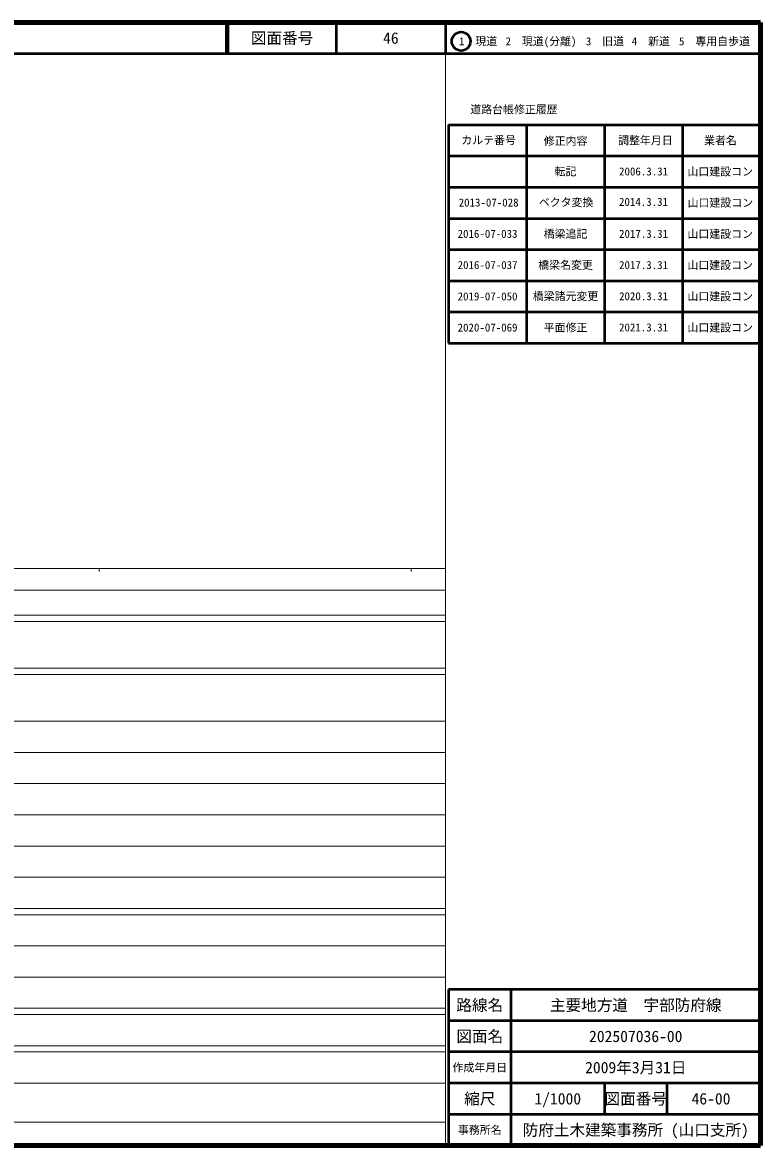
# Model space of a CAD drawing. Units: millimetres on the paper, enlarged 1000 times. Extents: x 40000 to 680000, y 20000 to 380000.
# Drawn here: x 443410 to 680000, y 20000 to 380000 of the extents above; entities that cross this region are included whole.
import ezdxf
from ezdxf.enums import TextEntityAlignment as Align

# ---------------------------------------------------------------- set-up
doc = ezdxf.new("R2010")
doc.units = ezdxf.units.MM
doc.header["$LTSCALE"] = 1000
for name, color, linetype, lineweight in [('M-TTL', 2, 'Continuous', 140), ('M-TTL-BAND', 7, 'Continuous', 13), ('M-TTL-FRAM', 2, 'Continuous', 50), ('M-TTL-LINE', 7, 'Continuous', 50)]:
    doc.layers.add(name, color=color, linetype=linetype, lineweight=lineweight)
doc.layers.add('M-TTL-TXT', color=7, linetype='Continuous')
doc.styles.add('ＭＳ ゴシック', font='')
doc.styles.get('ＭＳ ゴシック').set_extended_font_data('MS Gothic')

msp = doc.modelspace()

# ---------------------------------------------------------------- linework, layer by layer
at = {"layer": 'M-TTL'}
for p, q in [((680000, 380000), (40000, 380000)), ((680000, 20000), (680000, 380000)), ((40000, 20000), (680000, 20000))]:
    msp.add_line(p, q, dxfattribs=at)
at = {"layer": 'M-TTL-BAND'}
for p, q in [((579000, 20000), (579000, 370000)), ((40000, 205000), (579000, 205000)), ((468000, 205000), (468000, 204000)), ((568000, 205000), (568000, 204000)), ((68000, 198000), (579000, 198000)), ((40000, 190000), (579000, 190000)), ((40000, 188000), (579000, 188000)), ((40000, 173000), (579000, 173000)), ((40000, 171000), (579000, 171000)), ((40000, 156000), (579000, 156000)), ((46000, 146000), (579000, 146000)), ((52000, 136000), (579000, 136000)), ((46000, 126000), (579000, 126000)), ((52000, 116000), (579000, 116000)), ((46000, 106000), (579000, 106000)), ((40000, 96000), (579000, 96000)), ((40000, 94000), (579000, 94000)), ((49000, 84000), (579000, 84000)), ((40000, 74000), (579000, 74000)), ((40000, 64000), (579000, 64000)), ((40000, 62000), (579000, 62000)), ((40000, 52000), (579000, 52000)), ((40000, 50000), (579000, 50000)), ((40000, 40000), (579000, 40000)), ((68000, 27500), (579000, 27500))]:
    msp.add_line(p, q, dxfattribs=at)
at = {"layer": 'M-TTL-FRAM'}
for p, q in [((580000, 347197), (580000, 277197)), ((580000, 347197), (680000, 347197)), ((580000, 277197), (680000, 277197)), ((680000, 70000), (580000, 70000)), ((580000, 70000), (580000, 20000))]:
    msp.add_line(p, q, dxfattribs=at)
at = {"layer": 'M-TTL-LINE'}
for p, q in [((508747, 380000), (508747, 370000)), ((509247, 380000), (509247, 370000)), ((543997, 380000), (543997, 370000)), ((579000, 380000), (579000, 370000)), ((40000, 370000), (680000, 370000)), ((605000, 347197), (605000, 277197)), ((630000, 347197), (630000, 277197)), ((655000, 347197), (655000, 277197)), ((580000, 337197), (680000, 337197)), ((580000, 327197), (680000, 327197)), ((580000, 317197), (680000, 317197)), ((580000, 307197), (680000, 307197)), ((580000, 297197), (680000, 297197)), ((580000, 287197), (680000, 287197)), ((600000, 70000), (600000, 20000)), ((680000, 60000), (580000, 60000)), ((680000, 50000), (580000, 50000)), ((680000, 40000), (580000, 40000)), ((630000, 40000), (630000, 30000)), ((650000, 40000), (650000, 30000)), ((680000, 30000), (580000, 30000))]:
    msp.add_line(p, q, dxfattribs=at)
msp.add_circle((584031, 373958), 3000, dxfattribs=at)

# ---------------------------------------------------------------- texts
at = {"layer": 'M-TTL-TXT', "style": 'ＭＳ ゴシック'}
for s, height, p in [('図面番号', 3666, (526622, 375000)), ('46', 3666, (561497, 375000)), ('1\u3000現道', 2566, (589448, 373958)), ('2\u3000現道(分離)', 2566, (609619, 373958)), ('3\u3000旧道', 2566, (630121, 373958)), ('4\u3000新道', 2566, (644824, 373958)), ('5\u3000専用自歩道', 2566, (665228, 373958)), ('道路台帳修正履歴', 2566, (600968, 352113)), ('カルテ番号', 2566, (592839, 342277)), ('修正内容', 2566, (617509, 342023)), ('調整年月日', 2566, (643089, 342197)), ('業者名', 2566, (667134, 342197)), ('転記', 2566, (617500, 332245)), ('2006.3.31', 2566, (642500, 332245)), ('山口建設コン', 2566, (667077, 332189)), ('ベクタ変換', 2566, (617672, 322359)), ('2013-07-028', 2566, (592839, 322277)), ('山口建設コン', 2566, (667134, 322197)), ('2016-07-033', 2566, (592500, 312245)), ('橋梁追記', 2566, (617500, 312245)), ('2017.3.31', 2566, (642500, 312245)), ('山口建設コン', 2566, (667077, 312189)), ('2016-07-037', 2566, (592500, 302245)), ('橋梁名変更', 2566, (617500, 302245)), ('2017.3.31', 2566, (642500, 302245)), ('山口建設コン', 2566, (667077, 302189)), ('2019-07-050', 2566, (592500, 292189)), ('橋梁諸元変更', 2566, (617500, 292245)), ('2020.3.31', 2566, (642500, 292245)), ('山口建設コン', 2566, (667077, 292189)), ('2020-07-069', 2566, (592500, 282197)), ('平面修正', 2566, (617500, 282197)), ('2021.3.31', 2566, (642500, 282245)), ('山口建設コン', 2566, (667077, 282189)), ('路線名', 3666, (590000, 65000)), ('主要地方道\u3000宇部防府線', 3666, (640000, 65000)), ('図面名', 3666, (590000, 55000)), ('202507036-00', 3666, (640000, 55000)), ('2009年3月31日', 3666, (640000, 45000)), ('作成年月日', 2566, (590000, 45000)), ('縮尺', 3666, (590000, 35000)), ('1/1000', 3666, (615000, 35000)), ('図面番号', 3666, (640000, 35000)), ('46-00', 3666, (664125, 35000)), ('事務所名', 2566, (590000, 25000)), ('防府土木建築事務所 (山口支所)', 3666, (640000, 25000))]:
    msp.add_text(s, height=height, dxfattribs=at).set_placement(p, align=Align.MIDDLE_CENTER)
msp.add_text('2014.3.31', height=2566, dxfattribs=at).set_placement((634625, 320447), align=Align.BOTTOM_LEFT)

doc.saveas('drawing.dxf')
